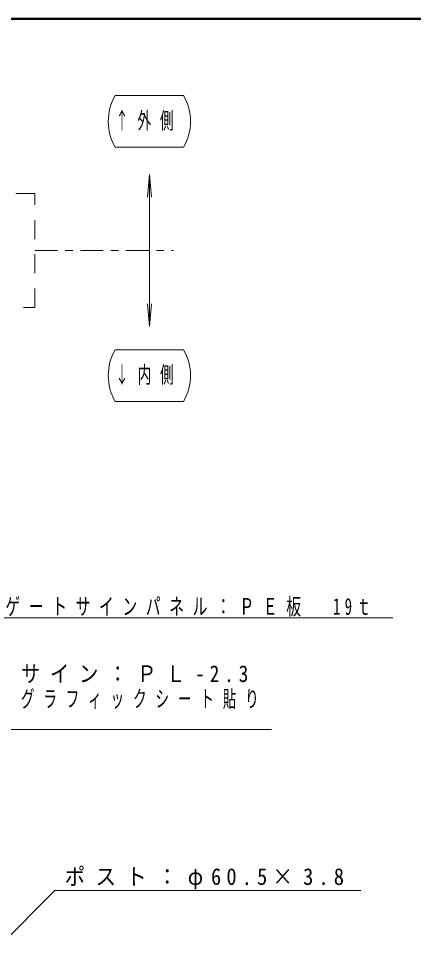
# Model space of a CAD drawing. Units: millimetres on the paper, scale 1:20. Extents: x -385 to 0, y 0 to 267.
# Drawn here: x -218.1 to -166.2, y 143.7 to 267 of the extents above; entities that cross this region are included whole.
import ezdxf

# ---------------------------------------------------------------- set-up
doc = ezdxf.new("R2010")
doc.units = ezdxf.units.MM
doc.linetypes.add('USER1', pattern=[4.5, 2.5, -2])
doc.linetypes.add('USER2', pattern=[6, 3, -1, 1, -1])
doc.layers.add('LY_1', color=7, linetype='Continuous', lineweight=13)
doc.styles.add('ＭＳ ゴシック', font='')
doc.styles.get('ＭＳ ゴシック').set_extended_font_data('MS Gothic')

msp = doc.modelspace()

# ---------------------------------------------------------------- linework, layer by layer
at = {"layer": 'LY_1', "lineweight": 50}
msp.add_line((0, 267), (-385, 267), dxfattribs=at)
at = {"layer": 'LY_1'}
for p, q in [((-205.438, 256.906), (-196.438, 256.906)), ((-205.438, 250.106), (-196.438, 250.106)), ((-200.938, 246.522), (-201.2, 243.533)), ((-200.938, 246.522), (-200.677, 243.533)), ((-200.938, 236.522), (-200.938, 246.522)), ((-200.938, 236.522), (-200.938, 226.522)), ((-200.938, 226.522), (-201.2, 229.51)), ((-200.938, 226.522), (-200.677, 229.51)), ((-205.438, 223.474), (-196.438, 223.474)), ((-205.438, 216.674), (-196.438, 216.674)), ((-220.301, 188.221), (-168.893, 188.221)), ((-221.118, 173.52), (-184.851, 173.52)), ((-213.376, 152.341), (-222.008, 143.709)), ((-213.376, 152.341), (-173.087, 152.341))]:
    msp.add_line(p, q, dxfattribs=at)
at = {"layer": 'LY_1', "linetype": 'USER1'}
for p, q in [((-216.02, 244.022), (-231.02, 244.022)), ((-216.02, 229.022), (-216.02, 244.022)), ((-231.02, 229.022), (-216.02, 229.022))]:
    msp.add_line(p, q, dxfattribs=at)
at = {"layer": 'LY_1', "linetype": 'USER2'}
msp.add_line((-216.02, 236.522), (-197.759, 236.522), dxfattribs=at)
at = {"layer": 'LY_1'}
for centre, start, end in [((-199.549, 253.506), 150, 210), ((-202.327, 253.506), 330, 30), ((-199.549, 220.074), 150, 210), ((-202.327, 220.074), 330, 30)]:
    msp.add_arc(centre, 6.8, start, end, dxfattribs=at)

# ---------------------------------------------------------------- texts
at = {"layer": 'LY_1', "char_height": 2.199, "style": 'ＭＳ ゴシック'}
for s, insert, attachment_point in [('\\T1.64;\\W0.6;↑外側', (-205.438, 253.506), 4), ('\\T1.64;\\W0.6;↓内側', (-205.438, 220.074), 4), ('\\T1.58;\\W0.65;ゲートサインパネル：ＰＥ板\u300019ｔ', (-219.893, 188.371), 7), ('\\T1.5;\\W0.85;サイン：ＰＬ-2.3', (-217.851, 181.97), 1), ('\\T1.64;\\W0.6;グラフィックシート貼り', (-217.851, 178.67), 1), ('\\T1.5;\\W0.9;ポスト：φ60.5×3.8', (-212.087, 152.491), 7)]:
    msp.add_mtext(s, dxfattribs=dict(at, insert=insert, attachment_point=attachment_point))

doc.saveas('drawing.dxf')
